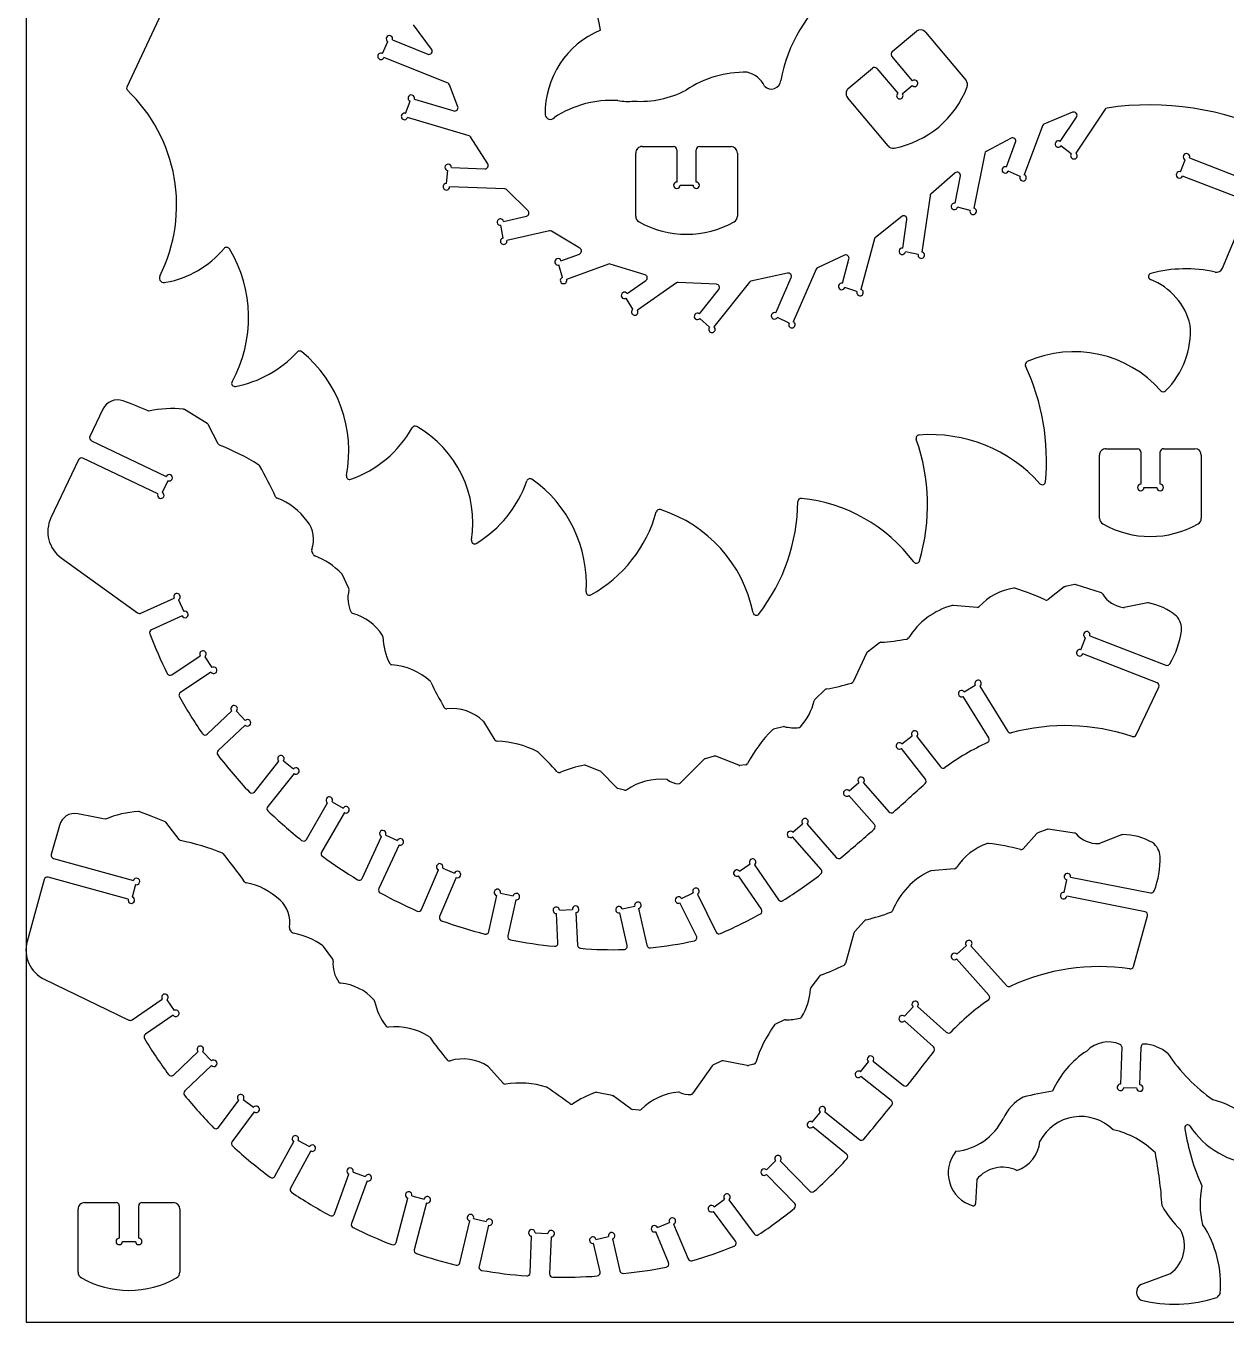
# Model space of a CAD drawing. Extents: x 0 to 14, y 0 to 10.
# Drawn here: x 0 to 3.709, y 0 to 4.004 of the extents above; entities that cross this region are included whole.
import ezdxf

# ---------------------------------------------------------------- set-up
doc = ezdxf.new("R2010")
doc.units = 0
doc.layers.add('WHITE', color=7, linetype='CONTINUOUS')

msp = doc.modelspace()

# ---------------------------------------------------------------- linework, layer by layer
at = {"layer": 'WHITE', "linetype": 'CONTINUOUS'}
for p, q in [((0.001084, 10.016726), (0.001084, 0.00004)), ((0.462819, 4.138583), (0.311719, 3.814374)), ((1.253779, 3.931796), (1.197357, 4.007578)), ((2.67732, 3.924909), (2.751852, 3.987449)), ((2.780026, 3.984987), (2.905375, 3.835658)), ((1.10155, 3.919207), (1.118963, 3.955363)), ((1.132578, 3.960636), (1.242021, 3.916549)), ((1.304576, 3.826664), (1.106487, 3.906461)), ((2.740217, 3.834394), (2.676087, 3.910821)), ((2.54153, 3.810918), (2.61608, 3.87344)), ((2.630166, 3.872205), (2.694255, 3.795827)), ((1.334737, 3.754353), (1.309017, 3.822084)), ((2.708343, 3.794594), (2.738985, 3.820306)), ((1.173547, 3.733622), (1.187385, 3.771272)), ((1.200415, 3.777789), (1.322519, 3.741224)), ((2.664385, 3.633437), (2.539063, 3.782735)), ((3.234537, 3.737154), (3.146198, 3.700088)), ((3.3353, 3.74669), (3.244297, 3.611098)), ((1.369799, 3.664433), (1.179677, 3.721367)), ((3.14188, 3.695532), (3.085104, 3.544122)), ((3.19638, 3.647369), (3.24671, 3.72236)), ((1.427109, 3.578054), (1.37431, 3.661194)), ((3.044631, 3.656892), (2.967296, 3.615845)), ((3.030141, 3.568435), (3.058682, 3.644548)), ((1.884573, 3.416396), (1.884537, 3.611321)), ((1.904543, 3.631325), (2.001839, 3.6313)), ((2.011837, 3.6213), (2.011837, 3.521595)), ((2.071836, 3.521595), (2.071836, 3.621363)), ((2.081836, 3.631363), (2.179131, 3.631363)), ((2.199131, 3.611367), (2.199167, 3.416401)), ((2.963193, 3.61031), (2.929454, 3.441064)), ((3.230751, 3.60883), (3.19878, 3.63303)), ((1.314998, 3.566521), (1.418297, 3.5627)), ((3.568608, 3.553219), (3.583016, 3.590534)), ((3.595947, 3.596261), (3.796915, 3.518663)), ((1.300179, 3.517018), (1.304042, 3.556937)), ((2.871679, 3.54983), (2.796738, 3.484385)), ((2.871305, 3.456273), (2.888064, 3.540343)), ((3.072448, 3.538804), (3.035776, 3.555027)), ((3.773345, 3.463447), (3.574335, 3.540288)), ((1.480016, 3.500376), (1.309209, 3.506694)), ((1.551709, 3.433043), (1.485368, 3.498166)), ((2.021837, 3.511595), (2.061836, 3.511595)), ((2.794093, 3.479497), (2.768411, 3.305538)), ((2.917824, 3.433788), (2.879025, 3.443936)), ((3.697755, 3.255312), (3.778974, 3.450272)), ((1.476025, 3.400235), (1.546895, 3.41615)), ((2.706488, 3.415403), (2.62537, 3.350815)), ((2.709572, 3.317806), (2.722609, 3.406119)), ((1.474748, 3.34869), (1.467962, 3.388189)), ((1.61839, 3.37071), (1.486199, 3.341026)), ((1.712173, 3.317177), (1.624263, 3.369827)), ((2.622661, 3.346552), (2.580511, 3.189887)), ((1.653642, 3.278628), (1.71044, 3.299195)), ((2.529803, 3.295532), (2.44621, 3.256839)), ((2.523465, 3.208799), (2.54366, 3.283859)), ((2.757161, 3.297686), (2.717901, 3.305872)), ((1.658675, 3.227258), (1.647121, 3.265648)), ((1.800912, 3.268144), (1.670959, 3.221087)), ((1.913454, 3.235237), (1.805923, 3.26818)), ((2.442275, 3.252897), (2.371243, 3.09012)), ((1.858147, 3.177072), (1.916234, 3.217466)), ((2.01062, 3.210021), (1.889563, 3.125837)), ((2.133908, 3.205744), (2.015514, 3.211321)), ((2.235919, 3.212176), (2.1263, 3.074294)), ((2.35391, 3.240124), (2.240516, 3.215098)), ((2.317666, 3.11736), (2.365231, 3.226359)), ((2.081554, 3.114425), (2.141265, 3.189532)), ((2.568421, 3.183377), (2.530359, 3.195995)), ((1.876125, 3.128653), (1.855165, 3.162838)), ((2.112632, 3.073143), (2.082775, 3.09992)), ((2.358329, 3.085487), (2.32258, 3.103663)), ((0.237999, 2.820279), (0.197839, 2.736012)), ((0.522359, 2.799073), (0.489907, 2.818706)), ((0.560491, 2.775952), (0.522359, 2.799073)), ((0.594667, 2.712838), (0.563461, 2.772732)), ((0.202564, 2.722683), (0.433718, 2.61252)), ((3.337861, 2.697783), (3.435158, 2.697758)), ((3.445156, 2.687758), (3.445156, 2.588053)), ((3.505155, 2.588053), (3.505155, 2.687821)), ((3.515155, 2.697821), (3.61245, 2.697821)), ((0.163033, 2.663979), (0.077523, 2.484555)), ((0.407904, 2.558356), (0.176363, 2.668704)), ((3.317891, 2.482855), (3.317856, 2.677779)), ((3.63245, 2.677825), (3.632485, 2.48286)), ((0.438443, 2.59919), (0.421234, 2.563081)), ((3.455156, 2.578053), (3.495155, 2.578053)), ((0.888279, 2.370609), (0.883572, 2.379992)), ((0.109412, 2.360346), (0.345274, 2.19073)), ((0.99804, 2.266329), (0.977215, 2.310305)), ((3.20882, 2.270734), (3.158714, 2.231909)), ((3.241206, 2.278034), (3.212224, 2.272109)), ((3.323529, 2.252207), (3.245244, 2.277835)), ((0.355254, 2.189747), (0.457912, 2.236463)), ((0.471144, 2.231498), (0.487664, 2.195068)), ((2.939297, 2.207681), (2.865356, 2.213901)), ((3.466014, 2.221432), (3.393798, 2.207184)), ((0.482692, 2.181819), (0.387896, 2.138681)), ((2.637495, 2.098229), (2.600468, 2.069262)), ((3.260323, 2.076789), (3.274731, 2.114104)), ((3.287662, 2.119831), (3.522787, 2.029044)), ((0.451049, 1.999576), (0.538888, 2.057986)), ((0.552726, 2.055179), (0.574771, 2.021802)), ((2.598142, 2.066336), (2.556313, 1.978015)), ((3.495968, 1.975083), (3.266049, 2.063858)), ((0.571955, 2.00792), (0.477477, 1.945095)), ((2.900132, 1.946472), (2.934117, 1.967568)), ((2.947869, 1.964335), (3.03419, 1.82462)), ((2.470497, 1.953704), (2.438189, 1.923589)), ((2.975951, 1.80473), (2.896892, 1.932691)), ((3.430904, 1.814236), (3.501385, 1.961435)), ((0.560409, 1.816113), (0.636353, 1.8878)), ((0.650489, 1.887391), (0.677943, 1.858301)), ((0.677535, 1.844164), (0.594066, 1.765374)), ((1.450569, 1.797636), (1.414781, 1.854909)), ((2.340102, 1.839189), (2.310783, 1.83145)), ((2.707298, 1.786004), (2.738851, 1.810589)), ((2.752891, 1.808851), (2.826326, 1.714737)), ((2.779714, 1.676941), (2.705562, 1.771973)), ((0.706043, 1.637467), (0.781815, 1.732378)), ((0.795853, 1.733934), (0.827048, 1.708896)), ((2.095299, 1.738291), (2.022371, 1.665123)), ((2.127442, 1.748085), (2.098756, 1.740303)), ((2.202821, 1.720214), (2.132478, 1.747683)), ((0.828607, 1.694822), (0.747144, 1.592782)), ((1.775181, 1.701703), (1.730676, 1.719518)), ((1.825233, 1.650962), (1.777891, 1.699911)), ((2.22398, 1.720996), (2.206336, 1.719803)), ((1.850063, 1.64302), (1.828859, 1.648772)), ((2.543847, 1.640729), (2.573888, 1.667141)), ((2.58801, 1.666241), (2.667207, 1.576381)), ((0.866772, 1.4909), (0.932352, 1.603798)), ((0.94603, 1.607435), (0.980648, 1.587396)), ((2.622225, 1.536675), (2.542949, 1.626624)), ((0.38709, 1.562913), (0.351722, 1.576612)), ((0.428658, 1.546765), (0.38709, 1.562913)), ((0.98428, 1.573739), (0.913526, 1.451935)), ((0.103368, 1.534418), (0.078451, 1.444458)), ((0.473275, 1.490545), (0.432142, 1.544109)), ((2.37017, 1.513047), (2.400272, 1.539389)), ((2.41437, 1.538437), (2.50448, 1.435086)), ((3.155109, 1.521913), (3.127597, 1.511045)), ((3.240666, 1.510774), (3.159121, 1.522418)), ((1.039302, 1.370715), (1.098618, 1.499576)), ((1.111884, 1.504481), (1.148224, 1.487766)), ((2.457464, 1.39771), (2.369217, 1.498925)), ((3.124484, 1.5091), (3.081881, 1.462164)), ((3.386331, 1.505209), (3.317687, 1.478637)), ((1.153128, 1.474503), (1.090741, 1.33897)), ((0.085419, 1.432152), (0.33219, 1.363802)), ((1.287962, 1.40218), (1.324705, 1.38637)), ((2.204993, 1.392587), (2.237963, 1.415236)), ((2.251858, 1.412649), (2.32576, 1.304798)), ((0.056683, 1.367476), (0.003628, 1.175928)), ((0.316175, 1.305979), (0.068989, 1.374444)), ((1.222568, 1.274797), (1.274842, 1.396939)), ((1.329956, 1.373224), (1.278618, 1.253266)), ((2.273174, 1.275394), (2.202403, 1.378676)), ((2.870004, 1.400203), (2.796107, 1.393488)), ((3.208882, 1.327045), (3.216591, 1.366295)), ((3.228331, 1.37418), (3.475649, 1.325602)), ((0.339158, 1.351495), (0.328481, 1.312947)), ((1.467044, 1.325062), (1.506134, 1.31658)), ((2.025829, 1.308462), (2.061599, 1.326363)), ((2.075005, 1.32189), (2.133413, 1.204792)), ((1.430906, 1.206272), (1.455141, 1.317412)), ((1.513776, 1.304689), (1.489407, 1.192932)), ((1.842532, 1.276181), (1.881513, 1.285158)), ((2.072664, 1.192159), (2.021349, 1.295038)), ((3.458608, 1.267803), (3.216767, 1.315305)), ((1.644385, 1.171349), (1.639529, 1.262148)), ((1.648981, 1.272667), (1.688924, 1.274801)), ((1.699444, 1.265349), (1.704857, 1.164132)), ((1.857748, 1.163011), (1.834983, 1.264181)), ((1.893453, 1.277646), (1.919063, 1.163835)), ((3.422463, 1.098102), (3.466313, 1.255303)), ((0.821854, 1.2045), (0.815589, 1.212923)), ((2.558576, 1.201764), (2.532719, 1.107521)), ((2.591794, 1.240006), (2.560359, 1.205049)), ((2.876792, 1.136161), (2.906598, 1.162838)), ((2.920703, 1.162042), (3.029974, 1.039439)), ((0.948054, 1.120864), (0.91991, 1.160556)), ((2.976073, 1.009739), (2.875994, 1.122027)), ((0.056601, 1.059144), (0.318333, 0.933062)), ((2.452429, 1.068678), (2.425841, 1.03341)), ((0.328333, 0.933827), (0.421319, 0.997659)), ((0.435212, 0.995067), (0.457807, 0.96206)), ((2.714753, 0.944645), (2.741558, 0.974336)), ((2.755686, 0.975063), (2.844348, 0.89513)), ((0.455211, 0.948148), (0.369346, 0.889205)), ((2.3439, 0.93326), (2.31637, 0.920547)), ((2.805007, 0.849814), (2.71548, 0.930527)), ((3.386433, 0.85018), (3.382913, 0.734967)), ((3.442885, 0.733156), (3.446432, 0.849228)), ((0.455695, 0.76318), (0.532057, 0.835955)), ((0.546172, 0.835594), (0.573678, 0.806552)), ((2.150291, 0.806612), (2.123392, 0.793967)), ((2.229365, 0.792253), (2.15532, 0.807091)), ((2.579012, 0.773195), (2.60401, 0.804422)), ((2.618073, 0.805988), (2.711672, 0.731246)), ((0.573315, 0.792392), (0.491182, 0.714116)), ((1.475097, 0.737873), (1.429907, 0.788061)), ((2.120337, 0.791385), (2.061222, 0.706665)), ((2.250066, 0.796698), (2.232897, 0.79246)), ((2.674268, 0.684332), (2.580577, 0.759148)), ((3.392603, 0.72467), (3.432585, 0.723463)), ((0.595252, 0.601493), (0.657594, 0.685279)), ((0.671586, 0.687331), (0.703674, 0.66345)), ((1.811435, 0.699765), (1.764513, 0.709581)), ((1.869538, 0.658486), (1.814415, 0.69847)), ((0.705727, 0.649457), (0.637208, 0.55737)), ((1.895371, 0.654976), (1.87349, 0.656959)), ((2.430146, 0.617294), (2.455216, 0.648463)), ((2.469264, 0.649973), (2.575952, 0.56384)), ((2.536141, 0.518868), (2.431659, 0.603221)), ((0.841389, 0.561447), (0.876458, 0.542207)), ((0.769694, 0.450851), (0.827834, 0.557478)), ((0.880437, 0.528617), (0.817931, 0.413982)), ((2.288395, 0.469981), (2.316932, 0.498011)), ((2.331065, 0.497876), (2.422572, 0.404497)), ((0.953433, 0.334421), (0.998413, 0.456992)), ((1.011251, 0.462949), (1.048823, 0.449225)), ((2.375891, 0.366408), (2.28826, 0.455832)), ((2.938403, 0.440739), (2.935054, 0.366728)), ((1.054771, 0.436407), (1.006243, 0.304166)), ((0.181245, 0.368943), (0.278542, 0.368918)), ((0.358539, 0.368981), (0.455834, 0.368981)), ((1.144212, 0.246021), (1.18025, 0.383225)), ((1.192463, 0.390359), (1.231154, 0.380208)), ((1.238286, 0.367999), (1.200382, 0.223691)), ((2.126561, 0.356022), (2.15868, 0.379863)), ((2.172659, 0.377786), (2.250513, 0.27261)), ((0.161275, 0.154015), (0.16124, 0.348939)), ((0.288539, 0.358918), (0.288539, 0.259213)), ((0.348539, 0.259213), (0.348539, 0.358981)), ((0.475834, 0.348985), (0.475869, 0.154019)), ((2.192881, 0.24962), (2.124481, 0.342024)), ((1.34135, 0.183384), (1.371619, 0.312748)), ((1.38363, 0.320188), (1.42256, 0.310998)), ((1.430014, 0.298964), (1.400286, 0.171914)), ((1.951655, 0.292403), (1.988484, 0.308012)), ((2.001548, 0.302688), (2.046531, 0.195053)), ((0.298539, 0.249213), (0.338539, 0.249213)), ((1.558421, 0.152078), (1.562989, 0.265738)), ((1.573383, 0.275338), (1.613352, 0.273774)), ((1.622943, 0.26339), (1.61835, 0.1491)), ((1.774722, 0.154755), (1.754173, 0.243332)), ((1.761654, 0.255333), (1.80062, 0.26437)), ((1.812621, 0.256888), (1.835528, 0.158149)), ((1.986291, 0.183594), (1.946304, 0.279274)), ((3.44547, 0.116136), (3.537056, 0.149963)), ((3.690906, 0.088646), (3.680517, 0.075856)), ((0.001084, 0.00004), (14.001084, 0.00004))]:
    msp.add_line(p, q, dxfattribs=at)
for centre, radius, start, end in [((0.602436, 3.781383), 1.191472, 10.127048, 44.539486), ((2.798826, 3.749859), 0.473675, 128.998897, 169.581205), ((1.123302, 3.964372), 0.01, -21.941104, 244.284526), ((1.882555, 3.734465), 0.277927, 112.690317, 181.049609), ((2.764708, 3.972128), 0.02, 40.010376, 129.999995), ((1.245758, 3.925824), 0.01, -111.941094, 36.66909), ((2.683748, 3.917249), 0.01, 130.000001, 219.999997), ((1.097211, 3.910197), 0.01, 64.28452, 338.058898), ((2.220428, 3.538999), 0.321679, 88.487065, 124.037675), ((2.211175, 3.782747), 0.079816, 26.263491, 77.153642), ((2.622505, 3.865778), 0.01, 40.000001, 129.985222), ((0.318886, 3.810977), 0.007931, 154.637804, 215.421909), ((-0.023304, 3.450801), 0.489029, -26.66747, 46.644894), ((1.301513, 3.819251), 0.008021, 20.677491, 67.548609), ((1.897943, 4.08065), 0.309771, -93.58197, -62.626646), ((2.30391, 3.838143), 0.029168, -136.503542, -5.159997), ((2.554381, 3.795593), 0.02, 129.985224, 220.010372), ((2.628118, 3.921372), 0.299872, -79.378589, -20.622383), ((2.746645, 3.826733), 0.01, -139.999999, 130.000001), ((2.890056, 3.822799), 0.02, -20.622383, 40.010376), ((1.190835, 3.780658), 0.01, -16.671043, 249.818888), ((1.809461, 3.454341), 0.31964, 86.519754, 123.476578), ((1.861671, 3.979506), 0.208709, -99.043701, -85.350148), ((2.700683, 3.788167), 0.01, 129.999997, 400.000001), ((1.170097, 3.724236), 0.01, 69.818881, 343.328956), ((1.325388, 3.750803), 0.01, -106.67105, 20.79366), ((1.62071, 3.731247), 0.016144, -173.335603, -39.601947), ((3.238406, 3.727933), 0.01, -33.867492, 112.761847), ((3.34199, 3.742255), 0.008028, 94.479656, 146.458051), ((3.472607, 2.866217), 0.89373, 64.162938, 98.44438), ((3.149402, 3.692727), 0.008028, 113.52484, 159.549996), ((1.367674, 3.656711), 0.008009, 34.045007, 74.618584), ((3.049319, 3.648059), 0.01, -20.555063, 117.957769), ((3.190807, 3.639065), 0.01, 56.132508, 322.875973), ((1.904537, 3.611325), 0.02, 89.985223, 180.010373), ((2.001837, 3.6213), 0.01, 0, 89.985218), ((2.081836, 3.621363), 0.01, 90, 180), ((2.179131, 3.611363), 0.02, 0.010376, 89.999997), ((2.679704, 3.646295), 0.02, -139.989624, -79.378589), ((2.970978, 3.608828), 0.007925, 117.685867, 169.218135), ((3.238724, 3.602794), 0.01, 142.875978, 416.132508), ((3.586618, 3.599863), 0.01, -21.11251, 248.887485), ((1.305005, 3.566891), 0.01, -2.118541, 264.473214), ((1.418667, 3.572693), 0.01, -92.118542, 32.417657), ((3.02663, 3.559072), 0.01, 69.444945, 336.137406), ((2.878257, 3.542298), 0.01, -11.273975, 131.129982), ((3.081593, 3.534759), 0.01, 156.137411, 429.444937), ((3.565006, 3.54389), 0.01, 68.887488, 338.887485), ((1.299216, 3.507064), 0.01, 84.473219, 357.881453), ((1.479808, 3.492286), 0.008092, 46.598121, 88.525694), ((2.011837, 3.511595), 0.01, 90, 360), ((2.071836, 3.511595), 0.01, 180, 450), ((2.802115, 3.478315), 0.008109, 131.542278, 171.624493), ((2.86935, 3.446466), 0.01, 78.726025, 345.342283), ((1.466268, 3.398044), 0.01, 12.656188, 279.749599), ((1.544704, 3.425907), 0.01, -77.343807, 45.530918), ((1.904573, 3.4164), 0.02, -179.989624, -119.378589), ((2.179167, 3.416398), 0.02, -60.622383, 0.010376), ((2.712717, 3.40758), 0.01, -8.398034, 128.527453), ((2.927499, 3.431257), 0.01, 165.342288, 438.726025), ((1.620222, 3.362921), 0.008002, 59.669684, 103.234696), ((2.041872, 3.66028), 0.299872, -119.378589, -60.622383), ((1.476442, 3.338835), 0.01, 99.749599, 372.656188), ((2.630412, 3.344619), 0.007988, 129.133593, 165.995002), ((0.381525, 3.507566), 0.299737, -80.17277, -39.611153), ((0.620143, 3.310086), 0.01, 31.419398, 140.388844), ((0.281078, 3.102962), 0.407323, -29.088328, 31.419399), ((1.64424, 3.275224), 0.01, 19.905818, 286.749254), ((1.707035, 3.308598), 0.01, -70.094193, 59.082083), ((2.534003, 3.286457), 0.01, -15.058515, 114.83831), ((2.708111, 3.307914), 0.01, 81.601966, 348.221781), ((2.76695, 3.295645), 0.01, 168.221794, 441.601977), ((1.803473, 3.260605), 0.007962, 72.078682, 108.760579), ((2.449572, 3.249549), 0.008028, 114.754641, 155.349955), ((3.583803, 2.835635), 0.417906, 77.404856, 104.86509), ((3.679293, 3.263003), 0.02, -102.595142, -22.616028), ((0.426752, 3.22531), 0.014365, 155.268523, 294.389477), ((1.661557, 3.217682), 0.01, 106.749254, 379.905818), ((1.910525, 3.225676), 0.01, -55.185175, 72.966948), ((2.015037, 3.203261), 0.008074, 86.61106, 123.158991), ((2.133438, 3.195755), 0.01, -38.485214, 87.302939), ((2.242224, 3.207333), 0.00795, 102.407828, 142.471007), ((2.356065, 3.230358), 0.01, -23.575483, 102.445333), ((2.520867, 3.199142), 0.01, 74.941477, 341.658461), ((3.479157, 3.229889), 0.01, 104.865094, 248.594654), ((3.401505, 3.031797), 0.202769, 13.740885, 68.594663), ((1.849937, 3.171363), 0.01, 34.814818, 301.514712), ((2.577913, 3.18023), 0.01, 161.658463, 434.941477), ((1.881353, 3.120128), 0.01, 121.514707, 394.814813), ((2.075331, 3.106597), 0.01, 51.514794, 318.112153), ((2.313666, 3.108195), 0.01, 66.424517, 333.050048), ((2.367243, 3.080955), 0.01, 153.050051, 426.424515), ((2.120077, 3.066466), 0.01, 138.112152, 411.514793), ((3.337755, 3.061892), 0.26134, -45.184166, 3.964554), ((0.581181, 3.234871), 0.350966, -79.081483, -42.773033), ((0.846148, 2.98974), 0.01, 50.693822, 137.226964), ((0.600933, 2.690211), 0.397103, -10.970618, 50.693816), ((3.098527, 2.957826), 0.01, 113.808178, 204.815346), ((3.239251, 2.638887), 0.358605, 41.596694, 113.80818), ((2.454086, 2.659843), 0.699999, -5.265712, 24.815344), ((0.645764, 2.900077), 0.01, 150.911676, 280.918512), ((0.283135, 2.798768), 0.05, 69.897879, 154.518463), ((-0.315564, 1.162933), 1.791952, 67.151098, 69.89788), ((3.514907, 2.883597), 0.01, -138.4033, -45.18417), ((0.450337, 2.498927), 0.32304, 83.56823, 102.529773), ((0.485519, 2.811894), 0.008102, 57.206834, 82.870597), ((0.556325, 2.769131), 0.007993, 26.772691, 58.580979), ((1.20285, 2.757692), 0.01, 60.509624, 150.332768), ((1.03968, 2.469177), 0.34146, -9.025046, 60.50963), ((0.206866, 2.73171), 0.01, 154.518463, 244.518465), ((0.884649, 2.938949), 0.356205, -70.43318, -29.667237), ((2.760867, 2.730147), 0.01, 94.45326, 199.6419), ((2.18324, 2.523987), 0.603315, -16.637095, 19.641895), ((2.7953, 2.288023), 0.453463, 41.73087, 94.453253), ((0.601768, 2.716595), 0.008033, -152.119748, -112.165383), ((0.293434, 1.952989), 0.815474, 58.525735, 68.013567), ((3.337856, 2.677783), 0.02, 89.985223, 180.010373), ((3.435156, 2.687758), 0.01, 0, 89.985223), ((3.515155, 2.687821), 0.01, 90, 180), ((3.61245, 2.677821), 0.02, 0.010376, 89.999997), ((0.172061, 2.659677), 0.01, 64.518463, 154.518463), ((0.715029, 2.64155), 0.008096, 29.454836, 58.943278), ((-0.607518, 1.897844), 1.525407, 25.285706, 29.350875), ((0.442745, 2.608218), 0.01, -115.481537, 154.518458), ((1.000595, 2.612737), 0.01, 169.029388, 289.566814), ((1.557991, 2.595455), 0.01, 55.071607, 160.69447), ((1.338327, 2.280906), 0.393658, -3.627521, 55.071615), ((0.416932, 2.554054), 0.01, 154.518463, 424.518455), ((1.200495, 2.720687), 0.368797, -58.720169, -19.30553), ((3.141173, 2.596519), 0.01, -138.269141, -5.265702), ((3.445156, 2.578053), 0.01, 90, 360), ((3.505155, 2.578053), 0.01, 180, 450), ((0.77898, 2.552852), 0.008025, -154.477205, -111.030573), ((0.702716, 2.352451), 0.206397, 36.099895, 69.173166), ((1.80564, 2.541138), 0.580095, -37.613411, -0.659608), ((2.395696, 2.534345), 0.01, 84.342657, 179.340391), ((2.348033, 2.053204), 0.493496, 36.701419, 84.342666), ((0.167796, 2.441533), 0.1, 154.518461, 234.278986), ((1.544172, 2.613768), 0.418978, -61.203599, -15.360139), ((1.957827, 2.500139), 0.01, 72.410184, 164.639864), ((1.833019, 2.106451), 0.422997, 11.556052, 72.410177), ((3.337891, 2.482858), 0.02, -179.989624, -119.378589), ((3.612485, 2.482856), 0.02, -60.622383, 0.010376), ((0.798005, 2.417901), 0.0909, -20.274919, 38.155272), ((3.47519, 2.726738), 0.299872, -119.378589, -60.622383), ((1.386788, 2.414045), 0.01, 170.974955, 301.279825), ((0.890785, 2.383541), 0.008038, 159.14954, 206.200909), ((0.895464, 2.374042), 0.007962, -154.460297, -110.771835), ((0.811893, 2.151818), 0.229456, 44.433844, 69.396183), ((2.751717, 2.354116), 0.01, -143.298587, -16.637094), ((0.970013, 2.306945), 0.007947, 25.010642, 43.912452), ((0.467014, 2.240605), 0.01, -65.606892, 204.46849), ((1.090263, 2.23517), 0.095274, 164.447007, 206.149761), ((0.990734, 2.262935), 0.008055, -15.995734, 24.918007), ((1.741176, 2.255366), 0.01, 176.372479, 298.796403), ((3.081253, 2.083978), 0.185202, 98.776597, 136.981609), ((3.053923, 2.259146), 0.007921, 72.306402, 96.728836), ((2.847964, 1.577854), 0.719663, 65.144862, 73.169996), ((3.213432, 2.26422), 0.00798, 98.701419, 125.298592), ((3.242842, 2.270176), 0.008027, 72.588972, 101.762933), ((3.320982, 2.244606), 0.008017, 32.271443, 71.473883), ((3.404786, 2.2967), 0.090659, -148.169779, -98.782683), ((2.921427, 1.993348), 0.227921, 104.957248, 148.232975), ((2.86497, 2.206021), 0.007889, 87.194416, 107.47289), ((2.939872, 2.21568), 0.008019, -94.114, -41.852214), ((3.153726, 2.238127), 0.007971, -114.212, -51.259929), ((3.392149, 2.21505), 0.008036, -98.6297, -78.155674), ((3.467717, 2.213651), 0.007965, 81.631348, 102.344905), ((3.438785, 2.04428), 0.179788, 49.555883, 80.365141), ((0.351112, 2.198849), 0.01, -125.721021, -65.531512), ((0.491794, 2.185961), 0.01, -155.531502, 114.393097), ((1.011791, 2.196721), 0.007889, -153.333009, -105.060893), ((0.968209, 2.036656), 0.158003, 32.241518, 74.760564), ((2.257239, 2.193192), 0.01, -168.443952, -37.613411), ((3.514989, 2.141294), 0.056739, -6.515947, 44.561), ((0.392038, 2.129579), 0.01, 114.468493, 201.186294), ((1.791192, 2.67189), 1.510578, -158.813705, -153.7373), ((3.278333, 2.123433), 0.01, -21.112505, 248.88749), ((3.300698, 2.174461), 0.273545, -31.089283, -8.325), ((1.095055, 2.11664), 0.008045, 0.580227, 32.384383), ((1.290818, 2.121737), 0.187784, -178.469634, -152.134666), ((2.642352, 2.091815), 0.008047, 93.470445, 127.132457), ((2.585198, 2.888641), 0.790828, -85.890926, -80.021493), ((2.720925, 2.117664), 0.007995, -80.592003, -32.74046), ((0.547215, 2.063523), 0.01, -56.556134, 213.622714), ((2.605415, 2.06294), 0.008027, 128.042155, 154.975183), ((3.256721, 2.06746), 0.01, 68.88749, 338.88749), ((0.445512, 2.007903), 0.01, -153.737307, -56.377288), ((0.580282, 2.013458), 0.01, -146.377283, 123.443866), ((1.131717, 2.037781), 0.007893, -151.099996, -92.841752), ((1.118938, 1.837081), 0.193215, 47.506015, 86.324257), ((3.526389, 2.038373), 0.01, -111.112505, -31.089277), ((1.244144, 1.973538), 0.008022, 25.422795, 48.519339), ((2.143323, 2.397826), 0.986233, -154.740484, -149.576539), ((2.350715, 2.652904), 0.70806, -79.940804, -73.544487), ((2.549154, 1.981531), 0.007976, -74.476997, -26.157547), ((2.942613, 1.972842), 0.01, -58.290622, 211.829174), ((3.492366, 1.965754), 0.01, -25.585852, 68.887497), ((0.483014, 1.936768), 0.01, 123.622723, 209.333515), ((1.791192, 2.67189), 1.510578, -150.666482, -145.566274), ((2.44369, 1.917674), 0.008077, 132.925329, 166.226907), ((2.475937, 1.947996), 0.007886, 101.321537, 133.621119), ((2.891636, 1.941199), 0.01, 31.829177, 301.709385), ((0.643625, 1.894664), 0.01, -46.657648, 223.348135), ((1.299847, 1.902394), 0.008018, -150.209, -83.653376), ((1.316742, 1.755295), 0.140048, 46.287324, 96.563667), ((2.261565, 1.958756), 0.178626, -42.154914, -12.663389), ((0.684807, 1.851028), 0.01, -136.65186, 133.342352), ((1.407852, 1.8508), 0.008056, 30.669815, 45.275997), ((3.213486, 1.194358), 0.648067, 71.537537, 105.042182), ((0.553545, 1.823385), 0.01, -145.566277, -46.651856), ((2.590298, 1.539778), 0.404944, 134.329277, 152.714517), ((2.312981, 1.823679), 0.008076, 105.790777, 134.400641), ((2.342277, 1.831445), 0.008043, 78.712198, 105.686598), ((2.376337, 1.987199), 0.151393, -102.391025, -85.286187), ((2.388105, 1.844275), 0.007985, -85.158155, -42.565856), ((2.746739, 1.816735), 0.01, -52.035865, 217.924776), ((2.967444, 1.799474), 0.01, -64.774954, 31.709373), ((3.042698, 1.829876), 0.01, -148.290616, -74.957818), ((3.421884, 1.818555), 0.01, -108.462462, -25.585857), ((0.60093, 1.758102), 0.01, 133.348132, 217.514163), ((1.457252, 1.801972), 0.007966, -147.023169, -91.404975), ((1.448222, 1.502457), 0.291685, 63.063592, 88.2644), ((1.576388, 1.755609), 0.007949, 43.622681, 60.055483), ((2.69941, 1.779857), 0.01, 37.924781, 307.964127), ((3.323701, 1.043246), 0.825943, 115.225042, 125.842257), ((1.791192, 2.67189), 1.510578, -142.485829, -136.749295), ((0.788054, 1.740193), 0.01, -38.751167, 231.397832), ((0.782317, 0.918607), 1.161682, 42.261405, 46.488026), ((2.100907, 1.73263), 0.007969, 105.66247, 134.735053), ((2.129352, 1.740267), 0.008048, 67.142175, 103.727704), ((2.223196, 1.729026), 0.008068, -84.42, -26.593933), ((0.834846, 1.702637), 0.01, -128.602173, 141.248842), ((1.647995, 1.705351), 0.008091, -137.195822, -66.480715), ((1.783494, 1.387478), 0.337458, 99.749026, 113.0765), ((1.727549, 1.712124), 0.008028, 67.07611, 98.584096), ((1.77222, 1.694283), 0.007989, 44.783237, 68.2498), ((2.205473, 1.727676), 0.00792, -109.564491, -83.748408), ((2.581398, 1.673744), 0.01, -48.608833, 221.321621), ((2.83421, 1.720888), 0.01, -142.035878, -54.15774), ((1.831061, 1.656515), 0.00805, -136.385005, -105.874983), ((1.852308, 1.65077), 0.008069, -106.15037, -56.176436), ((1.961316, 1.49425), 0.182671, 84.357835, 124.9008), ((1.978597, 1.668079), 0.007986, 54.649074, 85.125867), ((2.020092, 1.725532), 0.062885, -125.90079, -93.580376), ((2.016738, 1.670616), 0.007867, -94.178998, -44.282882), ((2.536337, 1.634126), 0.01, 41.321621, 311.391167), ((-3.158604, 8.133471), 8.781334, -48.314386, -47.459177), ((2.77183, 1.670789), 0.01, -47.459179, 37.96413), ((0.698228, 1.643706), 0.01, -136.749291, -38.602173), ((0.937375, 1.612445), 0.01, -30.065075, 239.848586), ((0.151554, 1.521072), 0.05, 79.89788, 164.518463), ((-0.15399, -0.193874), 1.791952, 77.151098, 79.89788), ((0.368283, 1.254821), 0.32304, 93.56823, 112.529773), ((0.348583, 1.569143), 0.008102, 67.206828, 92.870592), ((0.754959, 1.586543), 0.01, 141.397828, 226.264601), ((1.870092, 2.752021), 1.623029, -133.735396, -128.856418), ((0.989303, 1.582386), 0.01, -120.151409, 149.934925), ((2.674709, 1.582993), 0.01, -138.608833, -48.314381), ((0.425739, 1.539325), 0.007993, 36.772695, 68.580981), ((2.407798, 1.545974), 0.01, -48.915336, 221.188495), ((-3.158604, 8.133471), 8.781334, -49.722167, -48.836961), ((2.614723, 1.530063), 0.01, -48.836964, 41.391175), ((3.158085, 1.514458), 0.008027, 82.588972, 111.762939), ((0.479615, 1.495477), 0.008033, -142.11975, -102.165389), ((0.308565, 0.689931), 0.815474, 68.525735, 78.013567), ((0.858125, 1.495923), 0.01, -128.856417, -30.151409), ((1.102799, 1.50866), 0.01, -24.700678, 245.283204), ((1.157309, 1.483587), 0.01, -114.716806, 155.299332), ((2.362645, 1.506462), 0.01, 41.188499, 311.084664), ((3.130156, 1.503486), 0.00798, 108.701424, 135.298594), ((3.239478, 1.502845), 0.008017, 42.271447, 81.47388), ((3.312963, 1.568701), 0.090659, -138.169779, -88.782682), ((3.389359, 1.497841), 0.007965, 91.631345, 112.344906), ((3.390278, 1.326019), 0.179788, 59.555883, 90.365141), ((0.088088, 1.441789), 0.01, 164.51846, 254.518458), ((0.604187, 1.44124), 0.008096, 39.454832, 68.943278), ((-0.569124, 0.479174), 1.525407, 35.285706, 39.350875), ((0.922173, 1.446912), 0.01, 149.848594, 234.00858), ((3.031284, 1.30303), 0.185202, 108.776597, 146.981609), ((2.973952, 1.47079), 0.007921, 82.306406, 106.728835), ((2.889427, 0.764084), 0.719663, 75.144862, 83.169996), ((3.075888, 1.467421), 0.007971, -104.212, -41.259924), ((3.314696, 1.486096), 0.008036, -88.629699, -68.155674), ((3.448477, 1.434792), 0.056739, 3.484052, 54.561), ((1.870092, 2.752021), 1.623029, -125.991424, -121.37796), ((1.278776, 1.406133), 0.01, -23.282236, 246.830437), ((2.246206, 1.420898), 0.01, -55.580075, 214.486779), ((2.512017, 1.441658), 0.01, -138.915336, -49.722165), ((2.869181, 1.40818), 0.008019, -84.114005, -31.852217), ((3.231683, 1.430244), 0.273545, -21.089283, 1.675), ((0.06632, 1.364806), 0.01, 74.51846, 164.51846), ((0.341827, 1.361132), 0.01, -105.481535, 164.518452), ((1.030219, 1.374896), 0.01, -121.377958, -24.716808), ((1.333891, 1.382417), 0.01, -113.169566, 156.717759), ((2.19675, 1.386925), 0.01, 34.486783, 304.419919), ((1.556127, 2.551575), 1.47475, -57.922304, -52.395551), ((2.449927, 1.391138), 0.01, -52.395552, 41.084664), ((2.889624, 1.186022), 0.227921, 114.957248, 158.232975), ((2.797095, 1.385661), 0.007889, 97.194414, 117.472887), ((3.218519, 1.376107), 0.01, -11.112502, 258.887497), ((0.682568, 1.364994), 0.008025, -144.477204, -101.030575), ((0.642263, 1.154395), 0.206397, 46.099895, 79.173166), ((1.099825, 1.334788), 0.01, 155.283204, 241.475883), ((1.870092, 2.752021), 1.623029, -118.524116, -114.024879), ((1.457271, 1.327182), 0.01, -12.242035, 257.698808), ((1.515907, 1.31446), 0.01, -102.301191, 167.757961), ((2.070542, 1.330838), 0.01, -63.49036, 206.585783), ((3.206954, 1.317232), 0.01, 78.887491, 348.887491), ((3.477576, 1.335414), 0.01, -101.11251, -21.089277), ((0.325812, 1.303309), 0.01, 164.51846, 434.518456), ((0.724739, 1.235398), 0.0909, -10.274919, 48.155272), ((1.638995, 1.272134), 0.01, 3.057998, 273.06124), ((1.69891, 1.275335), 0.01, -86.938748, 183.057998), ((1.832787, 1.273937), 0.01, 12.968163, 282.681319), ((1.891258, 1.287402), 0.01, -77.318676, 192.968158), ((2.016886, 1.303986), 0.01, 26.585783, 296.509643), ((2.33401, 1.31045), 0.01, -145.580068, -57.9223), ((1.213375, 1.278731), 0.01, -114.024889, -23.16956), ((1.287811, 1.249332), 0.01, 156.830437, 250.165465), ((1.556127, 2.551575), 1.47475, -66.407535, -61.059313), ((2.264925, 1.269741), 0.01, -61.05931, 34.419921), ((2.597691, 1.234533), 0.008047, 103.470445, 137.132467), ((2.403037, 2.009329), 0.790828, -75.890926, -70.021493), ((2.670581, 1.273634), 0.007995, -70.591996, -22.740458), ((3.456681, 1.25799), 0.01, -15.585854, 78.887492), ((0.822075, 1.217671), 0.008038, 169.149536, 216.200913), ((0.828333, 1.209128), 0.007962, -144.460295, -100.77183), ((0.784621, 0.975769), 0.229456, 54.433845, 79.396183), ((1.777642, 2.60732), 1.45363, -109.834536, -104.297186), ((1.421135, 1.208403), 0.01, -104.29718, -12.301196), ((2.142361, 1.209256), 0.01, -153.490362, -66.407537), ((2.566328, 1.199683), 0.008027, 138.042149, 164.975177), ((0.1, 1.149235), 0.1, 164.518461, 244.278986), ((0.913401, 1.155996), 0.007947, 35.010639, 53.912453), ((1.499177, 1.190802), 0.01, 167.698803, 258.878399), ((1.777642, 2.60732), 1.45363, -101.121604, -95.694482), ((1.634399, 1.170815), 0.01, -95.694481, 3.06124), ((1.714842, 1.164666), 0.01, -176.938749, -94.982329), ((1.847992, 1.160815), 0.01, -88.330411, 12.681323), ((1.928819, 1.16603), 0.01, -167.318678, -84.287174), ((1.814544, 2.308324), 1.157995, -84.28717, -77.464216), ((2.063716, 1.187696), 0.01, -77.464216, 26.509643), ((2.914049, 1.169507), 0.01, -48.290625, 221.829168), ((1.814544, 2.308324), 1.157995, -94.982329, -88.330422), ((2.869341, 1.129492), 0.01, 41.82918, 311.709383), ((0.941449, 1.116253), 0.008055, -5.995737, 34.917999), ((1.044288, 1.106192), 0.095274, 174.447007, 216.149761), ((2.213052, 1.736456), 0.70806, -69.940804, -63.544488), ((2.525058, 1.109741), 0.007976, -64.477004, -16.157544), ((3.315989, 0.449887), 0.648067, 81.537537, 115.042182), ((3.412831, 1.100789), 0.01, -98.462461, -15.585854), ((0.973684, 1.054702), 0.007889, -143.333017, -95.060898), ((0.95856, 0.8895), 0.158003, 42.241518, 84.760564), ((2.458778, 1.064001), 0.007886, 111.321533, 143.621122), ((0.429563, 1.003319), 0.01, -55.606894, 214.468499), ((2.245793, 1.037372), 0.178626, -32.154914, -2.663389), ((2.432286, 1.02854), 0.008077, 142.925329, 176.226901), ((2.968607, 1.003085), 0.01, -54.774959, 41.709375), ((3.037439, 1.046093), 0.01, -138.290625, -64.957815), ((0.463455, 0.953808), 0.01, -145.531501, 124.393099), ((1.06959, 0.990296), 0.008045, 10.580224, 42.384383), ((1.261493, 1.029308), 0.187784, -168.469634, -142.134666), ((2.748259, 0.981759), 0.01, -42.035872, 227.924777), ((3.45077, 0.320209), 0.825943, 125.225042, 135.842257), ((0.322673, 0.942071), 0.01, -115.721017, -55.531504), ((2.347387, 0.926011), 0.008043, 88.712194, 115.686592), ((2.353883, 1.085314), 0.151393, -92.391024, -75.286187), ((2.39029, 0.946604), 0.007985, -75.158151, -32.565854), ((2.708052, 0.937223), 0.01, 47.924777, 317.964128), ((0.375006, 0.88096), 0.01, 124.468496, 211.186297), ((1.119387, 0.919001), 0.007893, -141.099997, -82.841747), ((1.141655, 0.719131), 0.193215, 57.506015, 96.324257), ((1.241263, 0.875256), 0.008022, 35.4228, 58.519341), ((2.642287, 0.681843), 0.404944, 144.329277, 162.714517), ((2.319884, 0.913276), 0.008076, 115.790773, 144.400644), ((2.851044, 0.902557), 0.01, -132.03588, -44.157739), ((1.658732, 1.657993), 1.510578, -148.813705, -143.7373), ((0.539296, 0.842854), 0.01, -46.556132, 223.622711), ((2.053104, 1.449239), 0.986233, -144.740484, -139.576539), ((2.798311, 0.842387), 0.01, -37.459184, 47.964128), ((3.344739, 0.772911), 0.092433, 66.54445, 135.766426), ((3.378568, 0.850417), 0.007868, -1.725711, 67.884045), ((3.454231, 0.850791), 0.007954, 87.463513, 191.335097), ((3.451874, 0.743473), 0.115296, 48.207181, 88.653841), ((0.580554, 0.799291), 0.01, -136.377284, 133.443872), ((1.308473, 0.814866), 0.008018, -140.209001, -73.653381), ((1.350655, 0.672936), 0.140048, 56.287324, 106.563667), ((2.153529, 0.799245), 0.008048, 77.142173, 113.727701), ((2.247899, 0.80447), 0.008068, -74.419999, -16.593937), ((2.610259, 0.812228), 0.01, -38.608834, 231.321622), ((-4.164258, 6.177077), 8.781334, -38.314386, -37.459177), ((3.436075, 0.596073), 0.288203, 123.141957, 156.040303), ((3.997008, 1.147443), 0.566067, -145.820434, -125.425928), ((0.448796, 0.770419), 0.01, -143.737302, -46.377289), ((1.423797, 0.782811), 0.008056, 40.669818, 55.276001), ((2.126843, 0.786784), 0.007969, 115.662467, 144.735053), ((2.230681, 0.800063), 0.00792, -99.564494, -73.748408), ((2.572762, 0.765388), 0.01, 51.321617, 321.391166), ((1.480925, 0.743303), 0.007966, -137.023174, -81.404972), ((1.524042, 0.44677), 0.291685, 73.063592, 98.2644), ((1.606302, 0.718332), 0.007949, 53.622684, 70.055483), ((0.969639, -0.243843), 1.161682, 52.261405, 56.488026), ((2.717912, 0.73906), 0.01, -128.608834, -38.314381), ((3.382607, 0.724972), 0.01, 88.249926, 358.27031), ((3.44258, 0.723161), 0.01, 178.27031, 448.249926), ((0.498081, 0.706877), 0.01, 133.622724, 219.333518), ((1.658732, 1.657993), 1.510578, -140.666482, -135.566274), ((0.663563, 0.693302), 0.01, -36.65765, 233.348136), ((1.874187, 0.391757), 0.337458, 109.749026, 123.0765), ((1.762718, 0.701757), 0.008028, 77.076108, 108.584091), ((1.809808, 0.691944), 0.007989, 54.783232, 78.249795), ((2.030767, 0.527786), 0.182671, 94.357835, 134.9008), ((2.0176, 0.701974), 0.007986, 64.649068, 95.125868), ((2.048488, 0.76576), 0.062885, -115.900789, -83.580376), ((2.054722, 0.711096), 0.007867, -84.178993, -34.282886), ((2.668028, 0.676517), 0.01, -38.836967, 51.391174), ((3.14926, 0.570006), 0.141903, 118.247861, 155.803446), ((3.330568, -0.312906), 1.03809, 98.746886, 103.848288), ((3.596494, 0.3993), 0.295868, 32.530328, 75.837003), ((0.711696, 0.65748), 0.01, -126.65186, 143.342354), ((1.685549, 0.681272), 0.008091, -127.195826, -56.480716), ((1.874314, 0.664967), 0.00805, -126.38501, -95.874985), ((1.896235, 0.662999), 0.008069, -96.150368, -46.176437), ((2.461484, 0.656255), 0.01, -38.91534, 231.188494), ((-4.164258, 6.177077), 8.781334, -39.722167, -38.836961), ((0.587229, 0.607463), 0.01, -135.566277, -36.65186), ((2.423878, 0.609502), 0.01, 51.188503, 321.08466), ((2.856099, 0.709455), 0.182794, -84.262461, -26.40367), ((3.259951, 0.492398), 0.142626, 45.565001, 152.177127), ((3.590327, 0.600314), 0.008904, 45.352929, 199.658624), ((3.820725, 0.754175), 0.268335, -146.647611, -94.060717), ((0.832622, 0.566258), 0.01, -28.751162, 241.397832), ((2.582234, 0.571621), 0.01, -128.915335, -39.722168), ((3.301124, 0.331914), 0.268808, 45.189424, 77.391065), ((4.234344, 0.694924), 0.659663, -171.491138, -155.467306), ((0.64523, 0.5514), 0.01, 143.348135, 227.514168), ((1.658732, 1.657993), 1.510578, -132.485829, -126.749295), ((0.885225, 0.537397), 0.01, -118.602173, 151.24884), ((2.955169, 0.460472), 0.105029, 140.28895, 254.13359), ((3.02814, 0.568947), 0.106144, -71.160212, -5.395238), ((2.11916, 0.265831), 1.395245, 3.823757, 10.605409), ((2.324066, 0.505019), 0.01, -45.580076, 224.486779), ((1.44813, 1.498687), 1.47475, -47.922305, -42.395551), ((2.52986, 0.511087), 0.01, -42.395554, 51.08466), ((0.760915, 0.455638), 0.01, -126.749292, -28.602168), ((1.001858, 0.46638), 0.01, -20.065074, 249.848583), ((1.058216, 0.445794), 0.01, -110.151406, 159.934926), ((2.281261, 0.462974), 0.01, 44.486775, 314.419919), ((3.018198, 0.375123), 0.103309, 64.657972, 140.569426), ((0.82671, 0.409195), 0.01, 151.397829, 236.264603), ((1.722519, 1.750608), 1.623029, -123.735396, -118.856418), ((1.18279, 0.392897), 0.01, -14.700674, 255.283203), ((2.429715, 0.411496), 0.01, -135.580068, -47.922302), ((3.896728, 0.366575), 0.268083, 168.281443, 194.034557), ((0.18124, 0.348943), 0.02, 89.985223, 180.010373), ((0.278539, 0.358918), 0.01, 0, 89.985223), ((0.358539, 0.358981), 0.01, 90, 180), ((0.455834, 0.348981), 0.02, 0.010376, 89.999997), ((1.240826, 0.377671), 0.01, -104.716801, 165.299329), ((2.166709, 0.385824), 0.01, -53.490366, 216.585782), ((2.368749, 0.359409), 0.01, -51.059305, 44.41992), ((2.928132, 0.366182), 0.006944, -103.981341, 4.510062), ((0.944045, 0.337866), 0.01, -118.856416, -20.151406), ((1.373898, 0.322485), 0.01, -13.282237, 256.830434), ((1.997692, 0.311914), 0.01, -67.318676, 202.968154), ((2.118531, 0.350062), 0.01, 36.58578, 306.509646), ((1.44813, 1.498687), 1.47475, -56.407535, -51.059313), ((3.771763, 0.502471), 0.297424, -151.132112, -133.11536), ((1.015631, 0.300721), 0.01, 159.848589, 244.008583), ((1.722519, 1.750608), 1.623029, -115.991424, -111.37796), ((1.432293, 0.308701), 0.01, -103.169571, 166.717763), ((1.56339, 0.27573), 0.01, -2.24204, 267.698813), ((1.623345, 0.273382), 0.01, -92.301193, 177.75796), ((1.942448, 0.288501), 0.01, 22.968159, 292.681319), ((3.473395, 0.236084), 0.107096, -53.527984, 27.392712), ((3.357622, 0.117086), 0.334494, -4.877445, 33.470561), ((0.288539, 0.249213), 0.01, 90, 360), ((0.348539, 0.249213), 0.01, 180, 450), ((1.13454, 0.248562), 0.01, -111.377958, -14.716808), ((1.751913, 0.253073), 0.01, 13.057996, 283.061241), ((1.810361, 0.26663), 0.01, -76.938752, 193.057996), ((2.184843, 0.24367), 0.01, -67.464218, 36.509646), ((2.25855, 0.278559), 0.01, -143.490358, -56.407535), ((1.210054, 0.22115), 0.01, 165.283204, 251.475884), ((1.722519, 1.750608), 1.623029, -108.524116, -104.024879), ((1.744862, 1.304005), 1.157995, -74.28717, -67.464216), ((1.331613, 0.185663), 0.01, -104.024886, -13.169561), ((1.410023, 0.169635), 0.01, 166.830434, 260.165461), ((1.744862, 1.304005), 1.157995, -84.982329, -78.330422), ((1.977064, 0.179738), 0.01, -78.330418, 22.681322), ((2.055758, 0.198909), 0.01, -157.318673, -74.287172), ((0.181275, 0.154018), 0.02, -179.989627, -119.378589), ((0.318574, 0.397898), 0.299872, -119.378589, -60.622383), ((0.455869, 0.154016), 0.02, -60.622383, 0.010376), ((1.6566, 1.592051), 1.45363, -99.834536, -94.297186), ((1.54843, 0.15248), 0.01, -94.297184, -2.301193), ((1.628342, 0.148698), 0.01, 177.698807, 268.878398), ((1.6566, 1.592051), 1.45363, -91.121604, -85.694482), ((1.764981, 0.152496), 0.01, -85.694486, 13.061243), ((1.845269, 0.160409), 0.01, -166.938746, -84.982328), ((3.460793, 0.092214), 0.028409, 122.641365, 239.019554), ((3.549565, 0.475584), 0.420632, -104.229581, -71.861001)]:
    msp.add_arc(centre, radius, start, end, dxfattribs=at)

doc.saveas('drawing.dxf')
